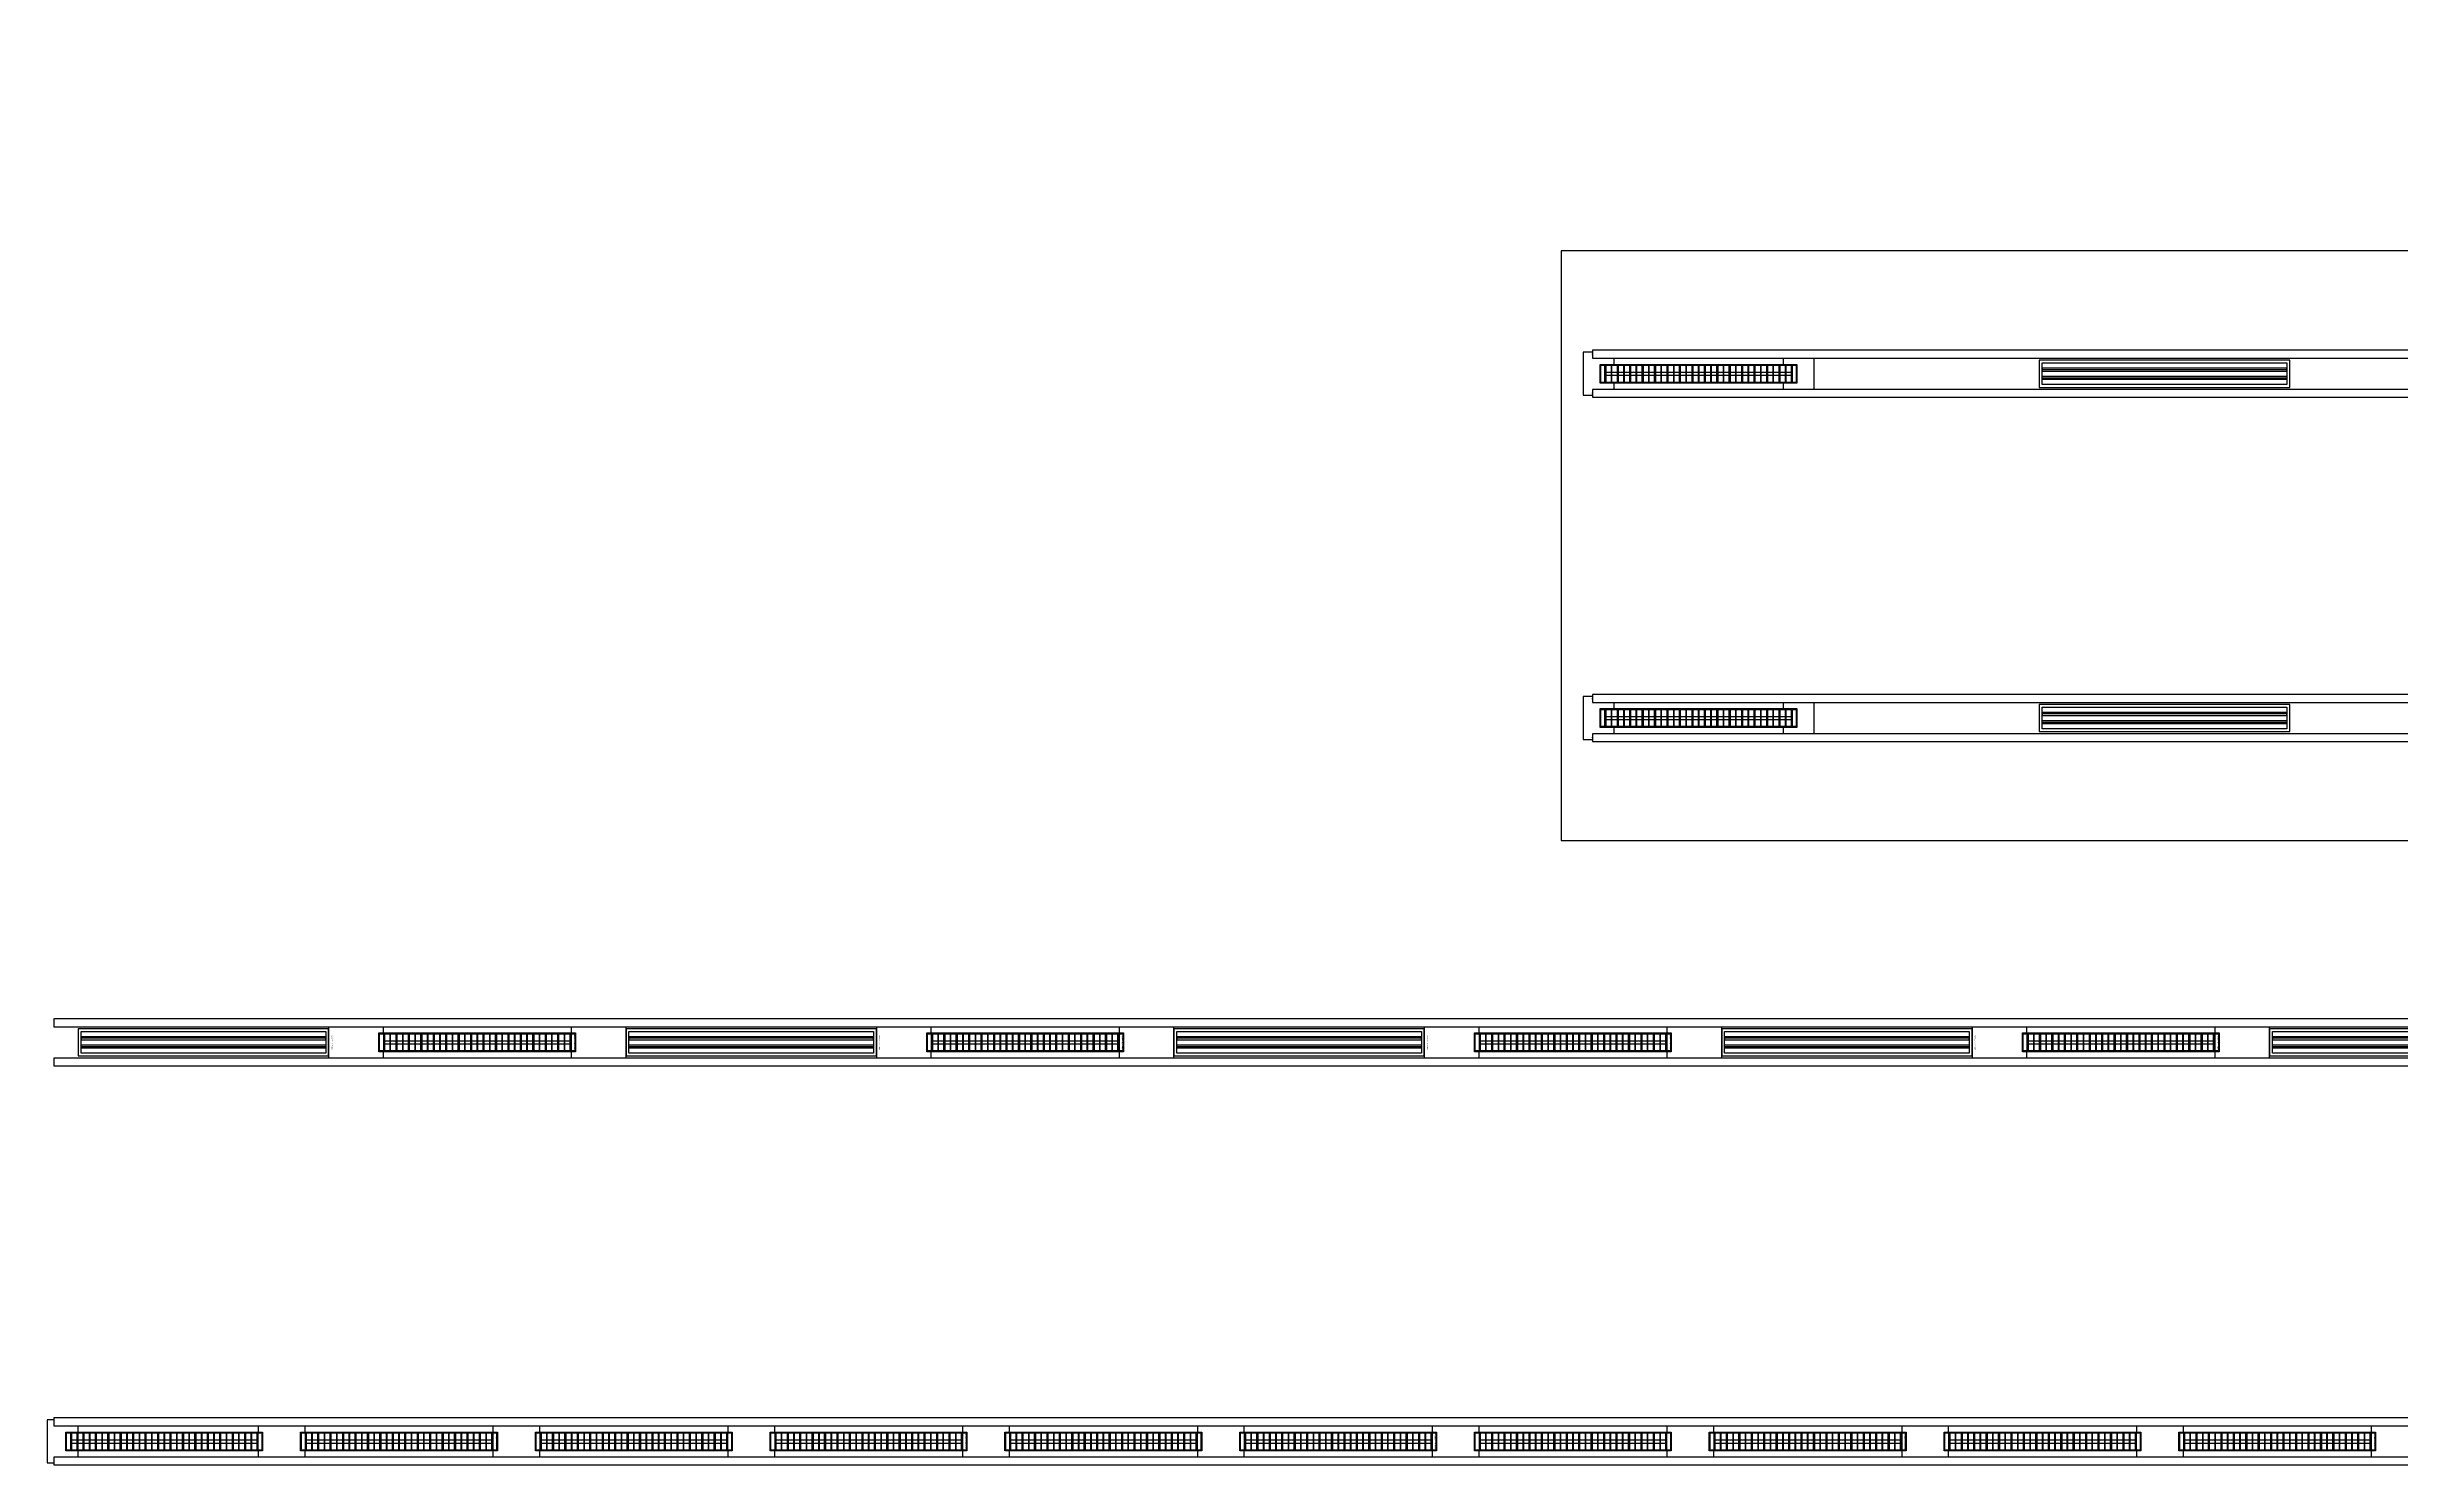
# Model space of a CAD drawing. Header units: millimetres. Extents: x -962357 to -591296, y -223672 to 59420.
# Drawn here: x -852079 to -837041, y -165868 to -156808 of the extents above; entities that cross this region are included whole.
import ezdxf
from ezdxf.enums import TextEntityAlignment as Align

# ---------------------------------------------------------------- set-up
doc = ezdxf.new("R2010")
doc.units = ezdxf.units.MM
for name, color, linetype in [('000 - WIPEOUT', 250, 'Continuous'), ('001 - ASCESSORIES', 251, 'Continuous'), ('A04_TUBE SERIES', 2, 'Continuous'), ('A11_ALU.SOLID SHEET', 2, 'Continuous')]:
    doc.layers.add(name, color=color, linetype=linetype)

# ---------------------------------------------------------------- blocks, each defined once
blk = doc.blocks.new('*U431')
at = {"layer": 'A11_ALU.SOLID SHEET', "color": 0}
blk.add_lwpolyline([(350, -98.8), (350, 98.8), (0, 98.8), (0, -98.8)], close=True, dxfattribs=at)
at = {"layer": 'Defpoints', "color": 250}
blk.add_point((0, 0), dxfattribs=at)
blk.add_text('AL.SHEET-HAT-TYPE-R', height=6, rotation=270, dxfattribs=at).set_placement((15, 0), align=Align.BOTTOM_CENTER)
blk = doc.blocks.new('*U340')
at = {"layer": '001 - ASCESSORIES', "color": 0, "linetype": 'ByBlock'}
blk.add_lwpolyline([(800, 87), (-800, 87), (-800, -87), (800, -87)], close=True, dxfattribs=at)
at = {"layer": '001 - ASCESSORIES', "linetype": 'ByBlock'}
for points in [[(-782, 69), (782, 69), (782, -69), (-782, -69)], [(782, 36), (-782, 36), (-782, 16), (782, 16)], [(-782, -16), (782, -16), (782, -36), (-782, -36)]]:
    blk.add_lwpolyline(points, close=True, dxfattribs=at)
for points in [[(782, 26), (-782, 26)], [(-782, -26), (782, -26)]]:
    blk.add_lwpolyline(points, dxfattribs=at)
blk = doc.blocks.new('*U338')
at = {"color": 1}
blk.add_wipeout([(628, -60), (-629, -60), (-629, 60), (628, 60)], dxfattribs=at).dxf.layer = '000 - WIPEOUT'
at = {"layer": '001 - ASCESSORIES', "color": 0}
blk.add_lwpolyline([(628, -60), (-629, -60), (-629, 60), (628, 60)], close=True, dxfattribs=at)
at = {"layer": '001 - ASCESSORIES'}
for points in [[(623, -55), (-624, -55), (-624, 55), (623, 55)], [(-593, -55), (-598, -55), (-598, 55), (-593, 55)], [(-559, -55), (-554, -55), (-554, 55), (-559, 55)], [(-514, -55), (-519, -55), (-519, 55), (-514, 55)], [(-479, -55), (-474, -55), (-474, 55), (-479, 55)], [(-435, -55), (-440, -55), (-440, 55), (-435, 55)], [(-400, -55), (-395, -55), (-395, 55), (-400, 55)], [(-355, -55), (-360, -55), (-360, 55), (-355, 55)], [(-320, -55), (-315, -55), (-315, 55), (-320, 55)], [(-276, -55), (-281, -55), (-281, 55), (-276, 55)], [(-241, -55), (-236, -55), (-236, 55), (-241, 55)], [(-196, -55), (-201, -55), (-201, 55), (-196, 55)], [(-161, -55), (-156, -55), (-156, 55), (-161, 55)], [(-117, -55), (-122, -55), (-122, 55), (-117, 55)], [(-82, -55), (-77, -55), (-77, 55), (-82, 55)], [(-37, -55), (-42, -55), (-42, 55), (-37, 55)], [(-3, -55), (3, -55), (3, 55), (-3, 55)], [(42, -55), (37, -55), (37, 55), (42, 55)], [(77, -55), (82, -55), (82, 55), (77, 55)], [(122, -55), (117, -55), (117, 55), (122, 55)], [(156, -55), (161, -55), (161, 55), (156, 55)], [(201, -55), (196, -55), (196, 55), (201, 55)], [(236, -55), (241, -55), (241, 55), (236, 55)], [(281, -55), (276, -55), (276, 55), (281, 55)], [(315, -55), (320, -55), (320, 55), (315, 55)], [(360, -55), (355, -55), (355, 55), (360, 55)], [(395, -55), (400, -55), (400, 55), (395, 55)], [(440, -55), (435, -55), (435, 55), (440, 55)], [(474, -55), (479, -55), (479, 55), (474, 55)], [(519, -55), (514, -55), (514, 55), (519, 55)], [(554, -55), (559, -55), (559, 55), (554, 55)], [(598, -55), (593, -55), (593, 55), (598, 55)]]:
    blk.add_lwpolyline(points, close=True, dxfattribs=at)
for points in [[(-593, 10), (-559, 10)], [(-554, 10), (-519, 10)], [(-514, 10), (-479, 10)], [(-474, 10), (-440, 10)], [(-435, 10), (-400, 10)], [(-395, 10), (-360, 10)], [(-355, 10), (-320, 10)], [(-315, 10), (-281, 10)], [(-276, 10), (-241, 10)], [(-236, 10), (-201, 10)], [(-196, 10), (-161, 10)], [(-156, 10), (-122, 10)], [(-117, 10), (-82, 10)], [(-77, 10), (-42, 10)], [(-37, 10), (-3, 10)], [(3, 10), (37, 10)], [(42, 10), (77, 10)], [(82, 10), (117, 10)], [(122, 10), (156, 10)], [(161, 10), (196, 10)], [(201, 10), (236, 10)], [(241, 10), (276, 10)], [(281, 10), (315, 10)], [(320, 10), (355, 10)], [(360, 10), (395, 10)], [(400, 10), (435, 10)], [(440, 10), (474, 10)], [(479, 10), (514, 10)], [(519, 10), (554, 10)], [(559, 10), (593, 10)], [(-593, -10), (-559, -10)], [(-554, -10), (-519, -10)], [(-514, -10), (-479, -10)], [(-474, -10), (-440, -10)], [(-435, -10), (-400, -10)], [(-395, -10), (-360, -10)], [(-355, -10), (-320, -10)], [(-315, -10), (-281, -10)], [(-276, -10), (-241, -10)], [(-236, -10), (-201, -10)], [(-196, -10), (-161, -10)], [(-156, -10), (-122, -10)], [(-117, -10), (-82, -10)], [(-77, -10), (-42, -10)], [(-37, -10), (-3, -10)], [(3, -10), (37, -10)], [(42, -10), (77, -10)], [(82, -10), (117, -10)], [(122, -10), (156, -10)], [(161, -10), (196, -10)], [(201, -10), (236, -10)], [(241, -10), (276, -10)], [(281, -10), (315, -10)], [(320, -10), (355, -10)], [(360, -10), (395, -10)], [(400, -10), (435, -10)], [(440, -10), (474, -10)], [(479, -10), (514, -10)], [(519, -10), (554, -10)], [(559, -10), (593, -10)]]:
    blk.add_lwpolyline(points, dxfattribs=at)
blk = doc.blocks.new('*U434')
at = {"layer": 'A11_ALU.SOLID SHEET', "color": 0}
blk.add_lwpolyline([(300, -98.8), (300, 98.8), (0, 98.8), (0, -98.8)], close=True, dxfattribs=at)
at = {"layer": 'Defpoints', "color": 250}
blk.add_point((0, 0), dxfattribs=at)
blk.add_text('AL.SHEET-HAT-TYPE-R', height=6, rotation=270, dxfattribs=at).set_placement((15, 0), align=Align.BOTTOM_CENTER)
blk = doc.blocks.new('*U435')
at = {"layer": 'A11_ALU.SOLID SHEET', "color": 0}
blk.add_lwpolyline([(275, -98.8), (275, 98.8), (0, 98.8), (0, -98.8)], close=True, dxfattribs=at)
at = {"layer": 'Defpoints', "color": 250}
blk.add_point((0, 0), dxfattribs=at)
blk.add_text('AL.SHEET-HAT-TYPE-R', height=6, rotation=270, dxfattribs=at).set_placement((15, 0), align=Align.BOTTOM_CENTER)
blk = doc.blocks.new('*U445')
blk.add_wipeout([(-25, 0), (25, 0), (25, 67331), (-25, 67331)]).dxf.layer = '000 - WIPEOUT'
at = {"layer": 'A04_TUBE SERIES', "color": 0}
blk.add_lwpolyline([(-25, 0), (25, 0), (25, 67331), (-25, 67331)], close=True, dxfattribs=at)
blk.add_attdef('EXTR.OVL-LENGTH_', (-25, -59), '', height=5)
blk = doc.blocks.new('*U427')
at = {"layer": 'A11_ALU.SOLID SHEET', "color": 0}
blk.add_lwpolyline([(275, -99), (275, 99), (0, 99), (0, -99)], close=True, dxfattribs=at)
at = {"layer": 'Defpoints', "color": 250}
blk.add_point((0, 0), dxfattribs=at)
blk.add_text('AL.SHEET-HAT-TYPE-R', height=6, rotation=270, dxfattribs=at).set_placement((15, 0), align=Align.BOTTOM_CENTER)
blk = doc.blocks.new('*U451')
blk.add_wipeout([(-25, 0), (25, 0), (25, 16252), (-25, 16252)]).dxf.layer = '000 - WIPEOUT'
blk.add_point((0, 0))
at = {"layer": 'A04_TUBE SERIES', "color": 0}
blk.add_lwpolyline([(-25, 0), (25, 0), (25, 16252), (-25, 16252)], close=True, dxfattribs=at)
blk.add_attdef('EXTR.OVL-LENGTH_', (-25, -59), '', height=5)

msp = doc.modelspace()

# ---------------------------------------------------------------- linework, layer by layer
msp.add_lwpolyline([(-834694.2, -156808.1), (-834694.2, -158111.2), (-842404.9, -158111.2), (-842404.9, -161878.1), (-825902.6, -161878.1), (-825902.6, -156808.1)], close=True)

# ---------------------------------------------------------------- block references
at = {"rotation": 270}
for p in [(-842166.1, -158758.1), (-840889.1, -158758.1), (-842166.1, -160958.1), (-840889.1, -160958.1)]:
    msp.add_blockref('*U427', p, dxfattribs=at)
for name, p in [('*U340', (-838550.8, -158895.6)), ('*U340', (-838550.8, -161095.6)), ('*U340', (-851080, -163168.1)), ('*U340', (-851080, -163168.1)), ('*U431', (-850280, -163168.1)), ('*U340', (-847580, -163168.1)), ('*U340', (-847580, -163168.1)), ('*U431', (-846780, -163168.1)), ('*U340', (-844080, -163168.1)), ('*U340', (-844080, -163168.1)), ('*U431', (-843280, -163168.1)), ('*U340', (-840580, -163168.1)), ('*U340', (-840580, -163168.1)), ('*U431', (-839780, -163168.1)), ('*U340', (-837080, -163168.1)), ('*U340', (-837080, -163168.1)), ('*U434', (-850730, -165718.1)), ('*U434', (-847730, -165718.1)), ('*U434', (-844730, -165718.1)), ('*U434', (-841730, -165718.1)), ('*U434', (-838730, -165718.1))]:
    msp.add_blockref(name, p)

# ---------------------------------------------------------------- next in the draw order: block references
for p in [(-841527.6, -158895.6), (-841527.6, -161095.6), (-849330, -163168.1), (-845830, -163168.1), (-842330, -163168.1), (-838830, -163168.1), (-851330, -165718.1), (-849830, -165718.1), (-846830, -165718.1), (-843830, -165718.1), (-840830, -165718.1), (-837830, -165718.1)]:
    msp.add_blockref('*U338', p)

# ---------------------------------------------------------------- next in the draw order: block references
for name, p in [('*U451', (-842204.6, -158770.6)), ('*U451', (-842204.6, -159020.6)), ('*U451', (-842204.6, -160970.6)), ('*U451', (-842204.6, -161220.6)), ('*U435', (-851980, -165580.6))]:
    msp.add_blockref(name, p, dxfattribs=at)
for name, p in [('*U431', (-850280, -163168.1)), ('*U431', (-848730, -163168.1)), ('*U431', (-846780, -163168.1)), ('*U431', (-845230, -163168.1)), ('*U431', (-843280, -163168.1)), ('*U431', (-841730, -163168.1)), ('*U431', (-839780, -163168.1)), ('*U431', (-838230, -163168.1)), ('*U434', (-849230, -165718.1)), ('*U434', (-846230, -165718.1)), ('*U434', (-843230, -165718.1)), ('*U434', (-840230, -165718.1)), ('*U434', (-837230, -165718.1))]:
    msp.add_blockref(name, p)

# ---------------------------------------------------------------- next in the draw order: block references
for p in [(-849330, -163168.1), (-845830, -163168.1), (-842330, -163168.1), (-838830, -163168.1), (-848330, -165718.1), (-845330, -165718.1), (-842330, -165718.1), (-839330, -165718.1)]:
    msp.add_blockref('*U338', p)

# ---------------------------------------------------------------- next in the draw order: block references
for p in [(-848730, -163168.1), (-845230, -163168.1), (-841730, -163168.1), (-838230, -163168.1)]:
    msp.add_blockref('*U431', p)
at = {"layer": 'A04_TUBE SERIES', "color": 0, "rotation": 90}
for p in [(-784705, -165593.1), (-784705, -165843.1)]:
    msp.add_blockref('*U445', p, dxfattribs=at)

# ---------------------------------------------------------------- next in the draw order: block references
for p in [(-784705, -163043.1), (-784705, -163293.1)]:
    msp.add_blockref('*U445', p, dxfattribs=at)

doc.saveas('drawing.dxf')
